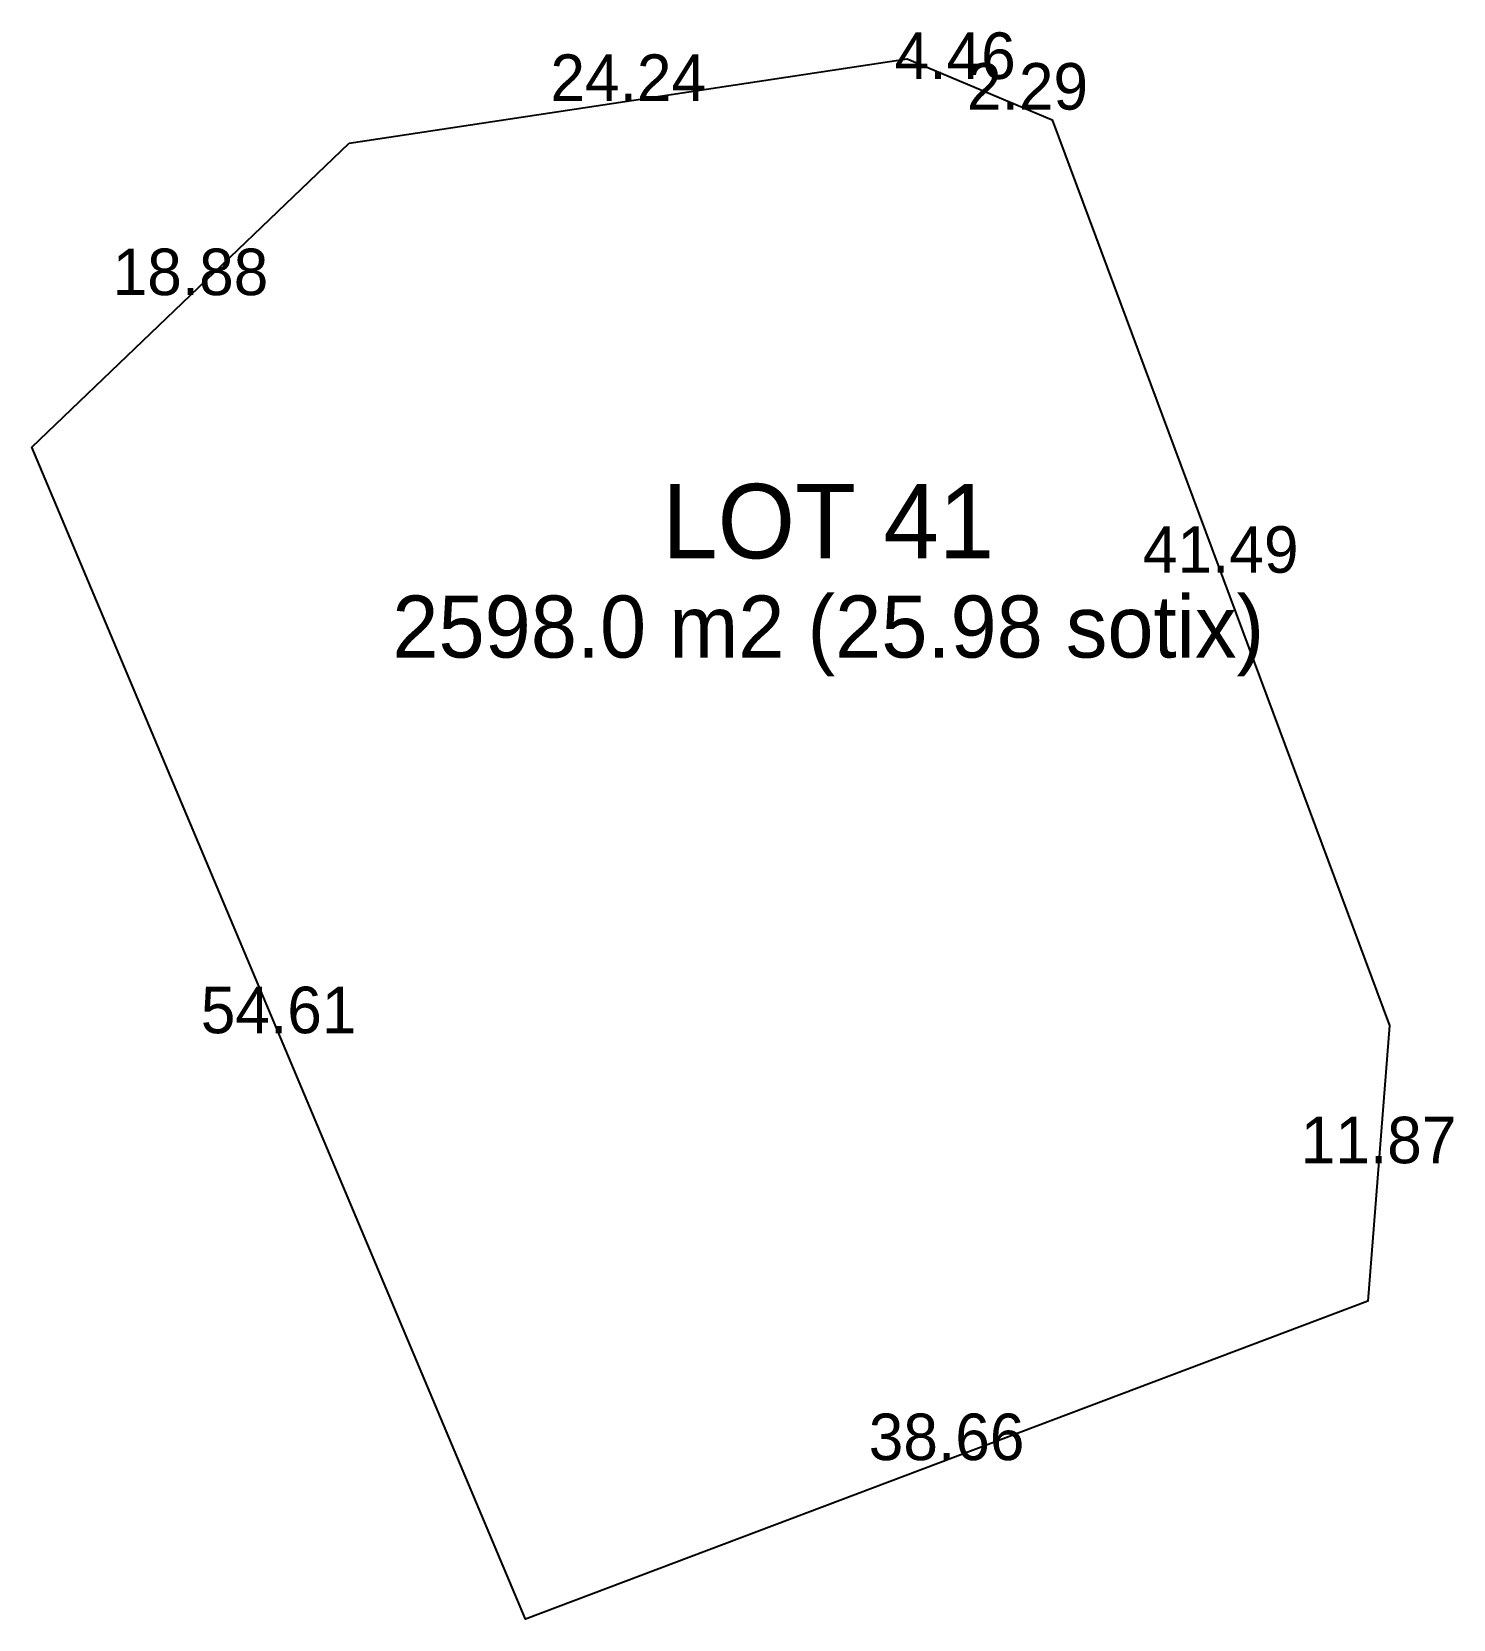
# Model space of a CAD drawing. Header units: metres. Extents: x -34.2 to 26.8, y -43.7 to 24.5.
import ezdxf
from ezdxf.enums import TextEntityAlignment as Align

# ---------------------------------------------------------------- set-up
doc = ezdxf.new("R2010")
doc.units = ezdxf.units.M

msp = doc.modelspace()

# ---------------------------------------------------------------- linework, layer by layer
at = {"layer": 'LOTS'}
msp.add_lwpolyline([(-20.5724, 19.693), (3.3968, 23.3162), (7.5064, 21.5767), (9.6113, 20.6856), (24.098, -18.1955), (23.1677, -30.0242), (-13.0024, -43.6879), (-34.2053, 6.6361)], close=True, dxfattribs=at)

# ---------------------------------------------------------------- texts
at = {"layer": 'DIMS'}
for s, p in [('4.46', (5.4516, 22.4464)), ('24.24', (-8.5878, 21.5046)), ('2.29', (8.5588, 21.1311)), ('18.88', (-27.3889, 13.1645)), ('41.49', (16.8546, 1.2451)), ('54.61', (-23.6039, -18.5259)), ('11.87', (23.6328, -24.1098)), ('38.66', (5.0827, -36.856))]:
    msp.add_text(s, height=1.998, dxfattribs=at).set_placement(p, align=Align.CENTER)
at = {"layer": 'LABELS'}
for s, height, p in [('LOT 41', 3.197, (0, 1.8652)), ('2598.0 m2 (25.98 sotix)', 2.665, (0, -2.3981))]:
    msp.add_text(s, height=height, dxfattribs=at).set_placement(p, align=Align.CENTER)

doc.saveas('drawing.dxf')
